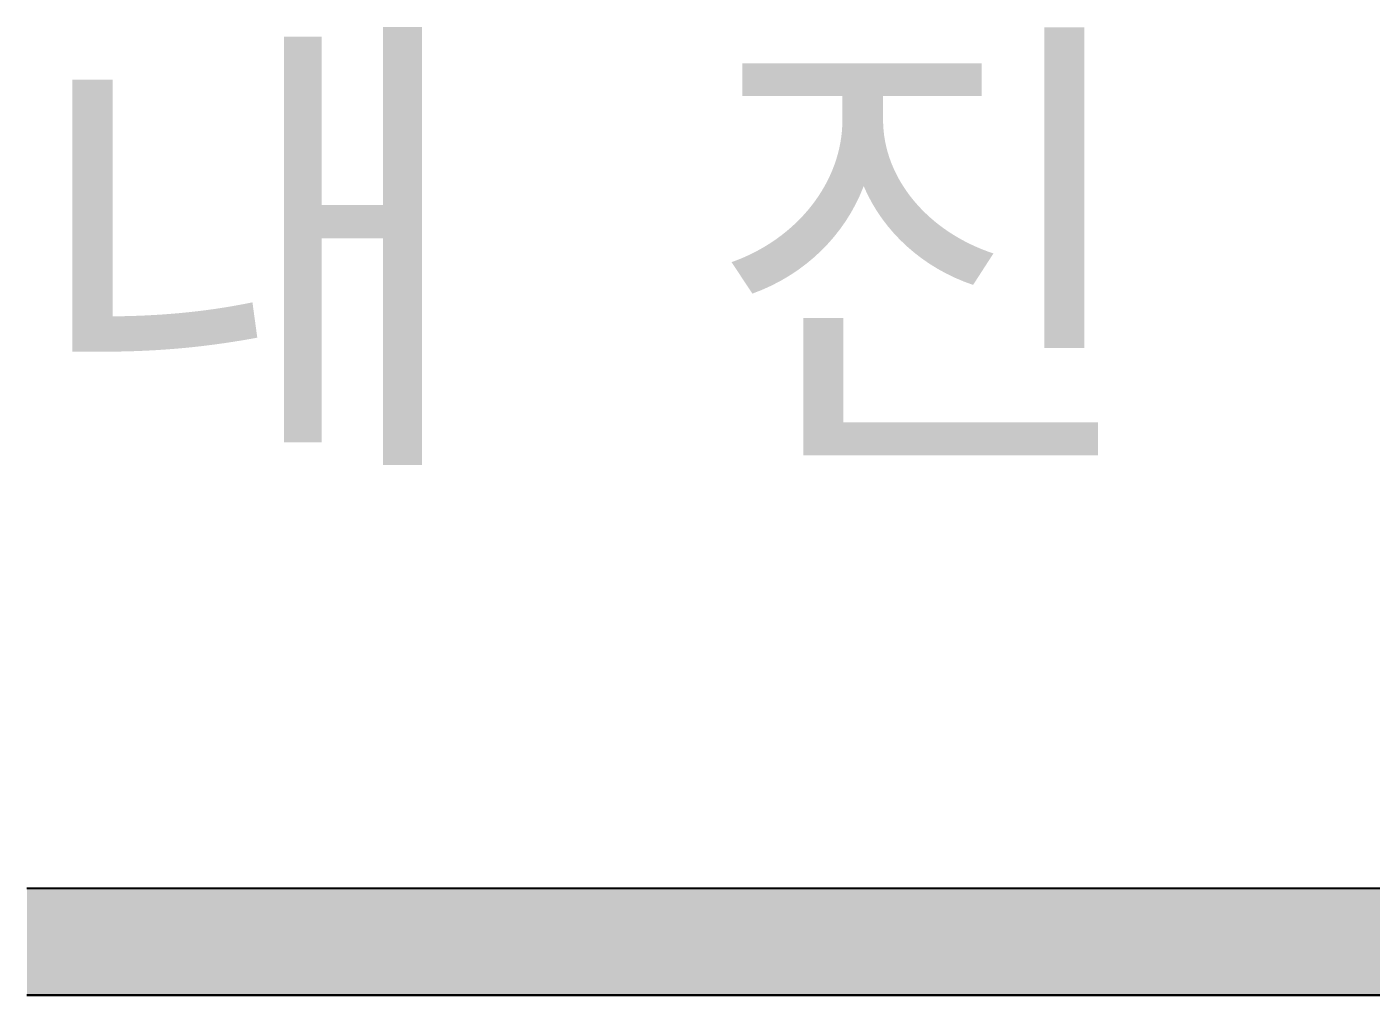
# Model space of a CAD drawing. Extents: x 2842 to 21088, y 6350 to 27079.
# Drawn here: x 3992 to 5027, y 18514 to 19259 of the extents above; entities that cross this region are included whole.
import ezdxf

# ---------------------------------------------------------------- set-up
doc = ezdxf.new("R2010")
doc.units = 0
doc.header["$MEASUREMENT"] = 0
doc.layers.get('0').update_dxf_attribs({"linetype": 'CONTINUOUS'})
doc.layers.add('DLINE', color=1, linetype='CONTINUOUS')
doc.layers.add('TEXT', color=7, linetype='CONTINUOUS')
doc.styles.add('TEXT', font='DotumChe.ttf')

msp = doc.modelspace()

# ---------------------------------------------------------------- linework, layer by layer
at = {"color": 1}
msp.add_solid([(3992.219819, 18596.072122), (3992.219819, 18514.10438), (20570.286105, 18596.072122), (20570.286105, 18514.10438)], dxfattribs=at)
at = {"layer": 'DLINE', "color": 7, "linetype": 'CONTINUOUS'}
for p, q in [((20570.286105, 18596.072122), (3992.219819, 18596.072122)), ((20570.286105, 18596.072122), (3992.219819, 18596.072122)), ((3992.219819, 18514.10438), (20570.286105, 18514.10438)), ((20570.286105, 18514.10438), (3992.219819, 18514.10438))]:
    msp.add_line(p, q, dxfattribs=at)

# ---------------------------------------------------------------- texts
at = {"layer": 'TEXT', "style": 'TEXT'}
msp.add_text('내 진 설 계', height=273.225806, dxfattribs=at).set_placement((3992.219819, 18951.265671))

doc.saveas('drawing.dxf')
